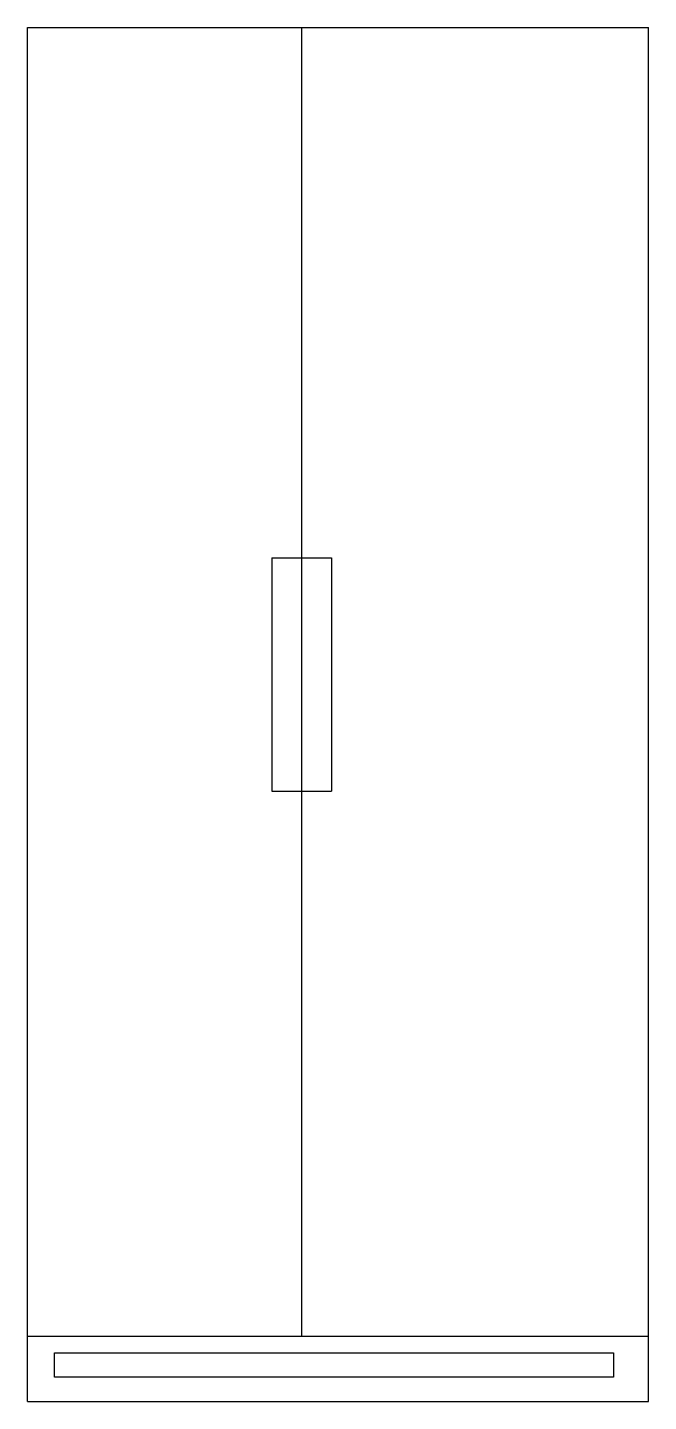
# Model space of a CAD drawing. Extents: x 8.97 to 9.78, y 3.51 to 5.29.
import ezdxf

# ---------------------------------------------------------------- set-up
doc = ezdxf.new("R2010")
doc.units = 0
doc.header["$MEASUREMENT"] = 0
doc.layers.add('A-PEÇAS', color=2, linetype='CONTINUOUS')

msp = doc.modelspace()

# ---------------------------------------------------------------- linework, layer by layer
at = {"layer": 'A-PEÇAS'}
for p, q in [((8.9749, 3.5116), (8.9749, 5.2916)), ((8.9749, 5.2916), (9.7799, 5.2916)), ((9.3302, 5.2916), (9.3302, 3.5962)), ((9.7799, 3.5116), (9.7799, 5.2916)), ((9.2915, 4.6045), (9.2915, 4.3023)), ((9.2915, 4.6045), (9.3689, 4.6045)), ((9.3689, 4.6045), (9.3689, 4.3023)), ((9.2915, 4.3023), (9.3689, 4.3023)), ((8.9749, 3.5962), (9.7799, 3.5962)), ((8.9749, 3.5116), (9.7799, 3.5116))]:
    msp.add_line(p, q, dxfattribs=at)
msp.add_lwpolyline([(9.0098, 3.5748), (9.7344, 3.5748), (9.7344, 3.5432), (9.0098, 3.5432)], close=True, dxfattribs=at)

doc.saveas('drawing.dxf')
